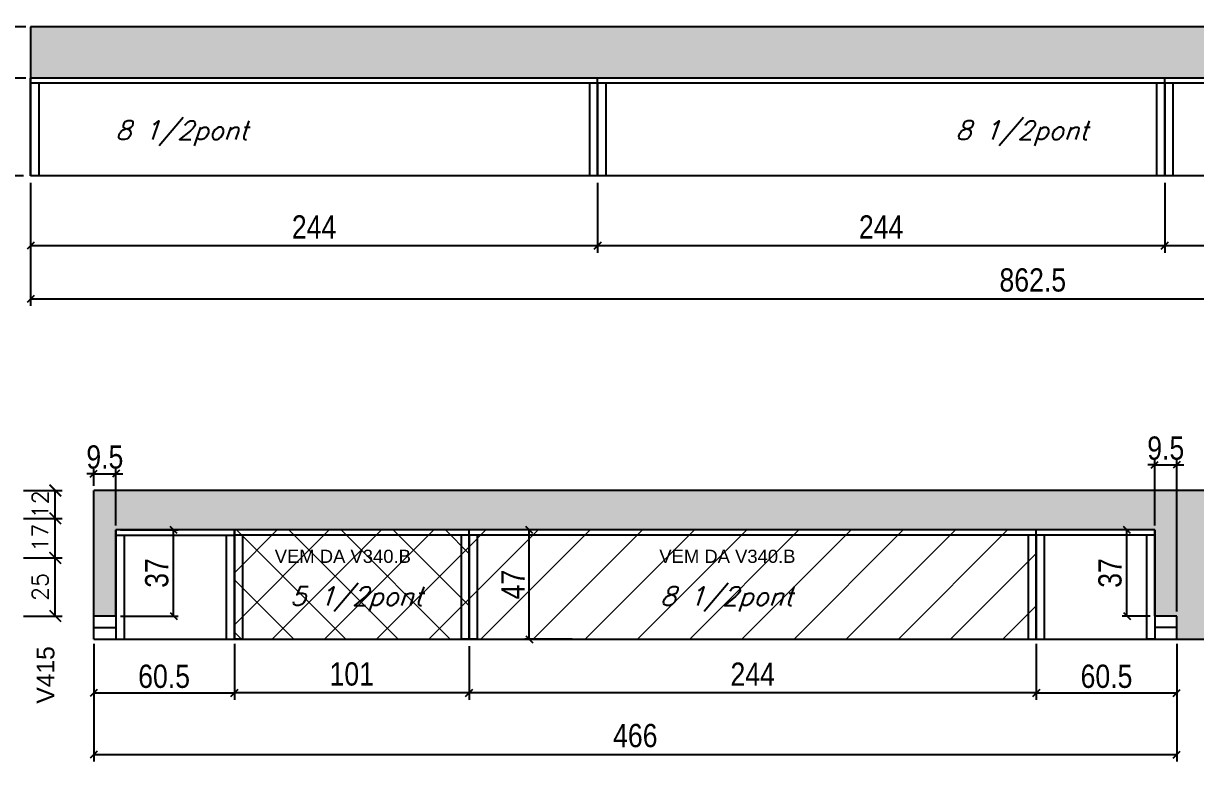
# Model space of a CAD drawing. Extents: x -3394 to 16474, y -5031 to 14397.
# Drawn here: x 9447 to 9951, y 3489 to 3807 of the extents above; entities that cross this region are included whole.
import ezdxf

# ---------------------------------------------------------------- set-up
doc = ezdxf.new("R2010")
doc.units = 0
doc.layers.get('0').update_dxf_attribs({"linetype": 'CONTINUOUS'})
doc.layers.get('Defpoints').update_dxf_attribs({"linetype": 'CONTINUOUS'})
for name, color, linetype in [('COTA', 241, 'CONTINUOUS'), ('NOMENCLATURA', 7, 'CONTINUOUS'), ('Painéis', 200, 'CONTINUOUS'), ('SARR_2.2x10', 60, 'CONTINUOUS'), ('SARR_2.2x7', 40, 'CONTINUOUS'), ('SARR_3.5x7', 81, 'CONTINUOUS'), ('texto', 7, 'CONTINUOUS')]:
    doc.layers.add(name, color=color, linetype=linetype)
doc.layers.add('Hachura', color=251, linetype='CONTINUOUS', lineweight=9)
doc.layers.add('REAPROVEITAMENTO', color=251, linetype='CONTINUOUS', lineweight=9)
doc.styles.add('ARIAL', font='arial.ttf')
doc.styles.add('COTA TECNICA', font='techl___.ttf', dxfattribs={"height": 10})
doc.styles.add('ROMANS', font='romans.shx')
doc.dimstyles.new('Cota Paínel', dxfattribs={"dimtxt": 7, "dimasz": 5, "dimexe": 3, "dimexo": 3, "dimgap": 3, "dimtad": 1, "dimdec": 1, "dimzin": 12, "dimdsep": 46, "dimtxsty": 'ROMANS', "dimblk": 'ARCHTICK', "dimcen": 0, "dimclrd": 4, "dimclre": 4, "dimclrt": 1, "dimadec": 1, "dimazin": 3, "dimtfac": 1, "dimtdec": 1, "dimtmove": 0, "dimatfit": 3, "dimldrblk": 'OBLIQUE', "dimfxl": 1, "dimtolj": 1, "dimtzin": 12, "dimarcsym": 0})
doc.dimstyles.new('PAINEL', dxfattribs={"dimtxt": 10, "dimasz": 3, "dimexe": 3, "dimexo": 3, "dimgap": 3, "dimtad": 1, "dimdec": 1, "dimzin": 12, "dimdsep": 46, "dimtxsty": 'COTA TECNICA', "dimblk1": 'OBLIQUE', "dimblk2": 'OBLIQUE', "dimsah": 1, "dimcen": 0.9, "dimclrd": 4, "dimclre": 4, "dimclrt": 240, "dimadec": 1, "dimazin": 3, "dimtfac": 1, "dimtdec": 1, "dimtmove": 0, "dimatfit": 3, "dimfxl": 1, "dimtolj": 1, "dimtzin": 12, "dimarcsym": 0})

# ---------------------------------------------------------------- blocks, each defined once
blk = doc.blocks.new('_Oblique')
at = {"color": 0, "linetype": 'ByBlock', "lineweight": -2}
blk.add_line((-0.5, -0.5), (0.5, 0.5), dxfattribs=at)
blk = doc.blocks.new('*D820')
at = {"layer": 'COTA', "color": 4, "linetype": 'ByBlock', "lineweight": -2, "transparency": 16777216}
for p, q in [((9446.69, 3783.28), (9437.63, 3783.28)), ((9440.63, 3741.28), (9440.63, 3783.28)), ((9446.69, 3741.28), (9437.63, 3741.28))]:
    blk.add_line(p, q, dxfattribs=at)
at = {"layer": 'Defpoints', "color": 0, "linetype": 'ByBlock', "transparency": 16777216}
for p in [(9440.63, 3783.28), (9449.69, 3783.28), (9449.69, 3741.28)]:
    blk.add_point(p, dxfattribs=at)
at = {"layer": 'COTA', "color": 4, "linetype": 'ByBlock', "lineweight": -2, "transparency": 16777216, "xscale": 3, "yscale": 3, "zscale": 3}
for p, rotation in [((9440.63, 3783.28), 90), ((9440.63, 3741.28), 270)]:
    blk.add_blockref('_Oblique', p, dxfattribs=dict(at, rotation=rotation))
at = {"layer": 'COTA', "color": 240, "linetype": 'ByBlock', "transparency": 16777216, "insert": (9432.56, 3762.28), "char_height": 10, "attachment_point": 5, "rotation": 90, "style": 'COTA TECNICA'}
blk.add_mtext('\\A1;42', dxfattribs=at)
blk = doc.blocks.new('*D822')
at = {"layer": 'COTA', "color": 4, "linetype": 'ByBlock', "lineweight": -2, "transparency": 16777216}
for p, q in [((9937.69, 3738.28), (9937.69, 3708.17)), ((10181.69, 3738.28), (10181.69, 3708.17)), ((10181.69, 3711.17), (9937.69, 3711.17))]:
    blk.add_line(p, q, dxfattribs=at)
at = {"layer": 'Defpoints', "color": 0, "linetype": 'ByBlock', "transparency": 16777216}
for p in [(9937.69, 3741.28), (10181.69, 3741.28), (9937.69, 3711.17)]:
    blk.add_point(p, dxfattribs=at)
at = {"layer": 'COTA', "color": 4, "linetype": 'ByBlock', "lineweight": -2, "transparency": 16777216, "xscale": 3, "yscale": 3, "zscale": 3, "rotation": 180}
blk.add_blockref('_Oblique', (9937.69, 3711.17), dxfattribs=at)
at = {"layer": 'COTA', "color": 4, "linetype": 'ByBlock', "lineweight": -2, "transparency": 16777216, "xscale": 3, "yscale": 3, "zscale": 3}
blk.add_blockref('_Oblique', (10181.69, 3711.17), dxfattribs=at)
at = {"layer": 'COTA', "color": 240, "linetype": 'ByBlock', "transparency": 16777216, "insert": (10059.69, 3719.25), "char_height": 10, "attachment_point": 5, "style": 'COTA TECNICA'}
blk.add_mtext('\\A1;244', dxfattribs=at)
blk = doc.blocks.new('*D823')
at = {"layer": 'COTA', "color": 4, "linetype": 'ByBlock', "lineweight": -2, "transparency": 16777216}
for p, q in [((9449.69, 3738.28), (9449.69, 3685.26)), ((10312.19, 3738.28), (10312.19, 3685.26)), ((10312.19, 3688.26), (9449.69, 3688.26))]:
    blk.add_line(p, q, dxfattribs=at)
at = {"layer": 'Defpoints', "color": 0, "linetype": 'ByBlock', "transparency": 16777216}
for p in [(9449.69, 3741.28), (10312.19, 3741.28), (9449.69, 3688.26)]:
    blk.add_point(p, dxfattribs=at)
at = {"layer": 'COTA', "color": 4, "linetype": 'ByBlock', "lineweight": -2, "transparency": 16777216, "xscale": 3, "yscale": 3, "zscale": 3, "rotation": 180}
blk.add_blockref('_Oblique', (9449.69, 3688.26), dxfattribs=at)
at = {"layer": 'COTA', "color": 4, "linetype": 'ByBlock', "lineweight": -2, "transparency": 16777216, "xscale": 3, "yscale": 3, "zscale": 3}
blk.add_blockref('_Oblique', (10312.19, 3688.26), dxfattribs=at)
at = {"layer": 'COTA', "color": 240, "linetype": 'ByBlock', "transparency": 16777216, "insert": (9880.94, 3696.39), "char_height": 10, "attachment_point": 5, "style": 'COTA TECNICA'}
blk.add_mtext('\\A1;862.5', dxfattribs=at)
blk = doc.blocks.new('*D824')
at = {"layer": 'COTA', "color": 4, "linetype": 'ByBlock', "lineweight": -2, "transparency": 16777216}
for p, q in [((9693.69, 3738.28), (9693.69, 3708.17)), ((9449.69, 3726.03), (9449.69, 3708.17)), ((9693.69, 3711.17), (9449.69, 3711.17))]:
    blk.add_line(p, q, dxfattribs=at)
at = {"layer": 'Defpoints', "color": 0, "linetype": 'ByBlock', "transparency": 16777216}
for p in [(9693.69, 3741.28), (9449.69, 3729.03), (9449.69, 3711.17)]:
    blk.add_point(p, dxfattribs=at)
at = {"layer": 'COTA', "color": 4, "linetype": 'ByBlock', "lineweight": -2, "transparency": 16777216, "xscale": 3, "yscale": 3, "zscale": 3, "rotation": 180}
blk.add_blockref('_Oblique', (9449.69, 3711.17), dxfattribs=at)
at = {"layer": 'COTA', "color": 4, "linetype": 'ByBlock', "lineweight": -2, "transparency": 16777216, "xscale": 3, "yscale": 3, "zscale": 3}
blk.add_blockref('_Oblique', (9693.69, 3711.17), dxfattribs=at)
at = {"layer": 'COTA', "color": 240, "linetype": 'ByBlock', "transparency": 16777216, "insert": (9571.69, 3719.25), "char_height": 10, "attachment_point": 5, "style": 'COTA TECNICA'}
blk.add_mtext('\\A1;244', dxfattribs=at)
blk = doc.blocks.new('*D826')
at = {"layer": 'COTA', "color": 4, "linetype": 'ByBlock', "lineweight": -2, "transparency": 16777216}
for p, q in [((9693.69, 3738.28), (9693.69, 3708.17)), ((9937.69, 3738.28), (9937.69, 3708.17)), ((9937.69, 3711.17), (9693.69, 3711.17))]:
    blk.add_line(p, q, dxfattribs=at)
at = {"layer": 'Defpoints', "color": 0, "linetype": 'ByBlock', "transparency": 16777216}
for p in [(9693.69, 3741.28), (9937.69, 3741.28), (9693.69, 3711.17)]:
    blk.add_point(p, dxfattribs=at)
at = {"layer": 'COTA', "color": 4, "linetype": 'ByBlock', "lineweight": -2, "transparency": 16777216, "xscale": 3, "yscale": 3, "zscale": 3, "rotation": 180}
blk.add_blockref('_Oblique', (9693.69, 3711.17), dxfattribs=at)
at = {"layer": 'COTA', "color": 4, "linetype": 'ByBlock', "lineweight": -2, "transparency": 16777216, "xscale": 3, "yscale": 3, "zscale": 3}
blk.add_blockref('_Oblique', (9937.69, 3711.17), dxfattribs=at)
at = {"layer": 'COTA', "color": 240, "linetype": 'ByBlock', "transparency": 16777216, "insert": (9815.69, 3719.25), "char_height": 10, "attachment_point": 5, "style": 'COTA TECNICA'}
blk.add_mtext('\\A1;244', dxfattribs=at)
blk = doc.blocks.new('*D825')
at = {"layer": 'COTA', "color": 4, "linetype": 'Continuous', "lineweight": -2, "transparency": 16777216}
for p, q in [((9447.69, 3805.28), (9438.63, 3805.28)), ((9440.63, 3783.28), (9440.63, 3805.28)), ((9447.69, 3783.28), (9438.63, 3783.28))]:
    blk.add_line(p, q, dxfattribs=at)
at = {"layer": 'Defpoints', "color": 0, "linetype": 'Continuous', "transparency": 16777216}
for p in [(9440.63, 3805.28), (9449.69, 3805.28), (9449.69, 3783.28)]:
    blk.add_point(p, dxfattribs=at)
at = {"layer": 'COTA', "color": 4, "linetype": 'Continuous', "lineweight": -2, "transparency": 16777216, "xscale": 3, "yscale": 3, "zscale": 3}
for p, rotation in [((9440.63, 3805.28), 90), ((9440.63, 3783.28), 270)]:
    blk.add_blockref('_Oblique', p, dxfattribs=dict(at, rotation=rotation))
at = {"layer": 'COTA', "color": 240, "linetype": 'Continuous', "transparency": 16777216, "insert": (9433.63, 3794.28), "char_height": 10, "attachment_point": 5, "rotation": 90, "style": 'COTA TECNICA'}
blk.add_mtext('\\A1;22', dxfattribs=at)
blk = doc.blocks.new('_ArchTick')
at = {"color": 0, "linetype": 'ByBlock', "const_width": 0.15}
blk.add_lwpolyline([(-0.5, -0.5), (0.5, 0.5)], dxfattribs=at)
blk = doc.blocks.new('*D838')
at = {"layer": 'COTA', "color": 4, "lineweight": -2, "transparency": 16777216}
for p, q in [((9446.62, 3576.91), (9463.34, 3576.91)), ((9460.34, 3551.91), (9460.34, 3576.91)), ((9446.62, 3551.91), (9463.34, 3551.91))]:
    blk.add_line(p, q, dxfattribs=at)
at = {"layer": 'Defpoints', "color": 0, "transparency": 16777216}
for p in [(9443.62, 3576.91), (9460.34, 3576.91), (9443.62, 3551.91)]:
    blk.add_point(p, dxfattribs=at)
at = {"layer": 'COTA', "color": 4, "lineweight": -2, "transparency": 16777216, "xscale": 5, "yscale": 5, "zscale": 5}
for p, rotation in [((9460.34, 3576.91), 90), ((9460.34, 3551.91), 270)]:
    blk.add_blockref('_ArchTick', p, dxfattribs=dict(at, rotation=rotation))
at = {"layer": 'COTA', "color": 1, "transparency": 16777216, "insert": (9453.84, 3564.41), "char_height": 7, "attachment_point": 5, "rotation": 90, "style": 'ROMANS'}
blk.add_mtext('\\A1;25', dxfattribs=at)
blk = doc.blocks.new('*D839')
at = {"layer": 'COTA', "color": 4, "lineweight": -2, "transparency": 16777216}
for p, q in [((9446.62, 3593.91), (9463.34, 3593.91)), ((9460.34, 3576.91), (9460.34, 3593.91)), ((9446.62, 3576.91), (9463.34, 3576.91))]:
    blk.add_line(p, q, dxfattribs=at)
at = {"layer": 'Defpoints', "color": 0, "transparency": 16777216}
for p in [(9443.62, 3593.91), (9460.34, 3593.91), (9443.62, 3576.91)]:
    blk.add_point(p, dxfattribs=at)
at = {"layer": 'COTA', "color": 4, "lineweight": -2, "transparency": 16777216, "xscale": 5, "yscale": 5, "zscale": 5}
for p, rotation in [((9460.34, 3593.91), 90), ((9460.34, 3576.91), 270)]:
    blk.add_blockref('_ArchTick', p, dxfattribs=dict(at, rotation=rotation))
at = {"layer": 'COTA', "color": 1, "transparency": 16777216, "insert": (9453.84, 3585.6), "char_height": 7, "attachment_point": 5, "rotation": 90, "style": 'ROMANS'}
blk.add_mtext('\\A1;17', dxfattribs=at)
blk = doc.blocks.new('*D840')
at = {"layer": 'COTA', "color": 4, "linetype": 'ByBlock', "lineweight": -2, "transparency": 16777216}
for p, q in [((9638.41, 3538.91), (9638.41, 3515.81)), ((9882.41, 3538.91), (9882.41, 3515.81)), ((9882.41, 3518.81), (9638.41, 3518.81))]:
    blk.add_line(p, q, dxfattribs=at)
at = {"layer": 'Defpoints', "color": 0, "linetype": 'ByBlock', "transparency": 16777216}
for p in [(9638.41, 3541.91), (9882.41, 3541.91), (9638.41, 3518.81)]:
    blk.add_point(p, dxfattribs=at)
at = {"layer": 'COTA', "color": 4, "linetype": 'ByBlock', "lineweight": -2, "transparency": 16777216, "xscale": 3, "yscale": 3, "zscale": 3, "rotation": 180}
blk.add_blockref('_Oblique', (9638.41, 3518.81), dxfattribs=at)
at = {"layer": 'COTA', "color": 4, "linetype": 'ByBlock', "lineweight": -2, "transparency": 16777216, "xscale": 3, "yscale": 3, "zscale": 3}
blk.add_blockref('_Oblique', (9882.41, 3518.81), dxfattribs=at)
at = {"layer": 'COTA', "color": 240, "linetype": 'ByBlock', "transparency": 16777216, "insert": (9760.41, 3526.89), "char_height": 10, "attachment_point": 5, "style": 'COTA TECNICA'}
blk.add_mtext('\\A1;244', dxfattribs=at)
blk = doc.blocks.new('*D841')
at = {"layer": 'COTA', "color": 4, "linetype": 'ByBlock', "lineweight": -2, "transparency": 16777216}
for p, q in [((9537.41, 3538.91), (9537.41, 3515.81)), ((9638.41, 3538.91), (9638.41, 3515.81)), ((9638.41, 3518.81), (9537.41, 3518.81))]:
    blk.add_line(p, q, dxfattribs=at)
at = {"layer": 'Defpoints', "color": 0, "linetype": 'ByBlock', "transparency": 16777216}
for p in [(9537.41, 3541.91), (9638.41, 3541.91), (9537.41, 3518.81)]:
    blk.add_point(p, dxfattribs=at)
at = {"layer": 'COTA', "color": 4, "linetype": 'ByBlock', "lineweight": -2, "transparency": 16777216, "xscale": 3, "yscale": 3, "zscale": 3, "rotation": 180}
blk.add_blockref('_Oblique', (9537.41, 3518.81), dxfattribs=at)
at = {"layer": 'COTA', "color": 4, "linetype": 'ByBlock', "lineweight": -2, "transparency": 16777216, "xscale": 3, "yscale": 3, "zscale": 3}
blk.add_blockref('_Oblique', (9638.41, 3518.81), dxfattribs=at)
at = {"layer": 'COTA', "color": 240, "linetype": 'ByBlock', "transparency": 16777216, "insert": (9587.91, 3526.92), "char_height": 10, "attachment_point": 5, "style": 'COTA TECNICA'}
blk.add_mtext('\\A1;101', dxfattribs=at)
blk = doc.blocks.new('*D857')
at = {"layer": 'COTA', "color": 4, "lineweight": -2, "transparency": 16777216}
for p, q in [((9476.91, 3538.91), (9476.91, 3489.31)), ((9942.91, 3538.91), (9942.91, 3489.31)), ((9476.91, 3492.31), (9942.91, 3492.31))]:
    blk.add_line(p, q, dxfattribs=at)
at = {"layer": 'Defpoints', "color": 0, "transparency": 16777216}
for p in [(9476.91, 3541.91), (9942.91, 3541.91), (9942.91, 3492.31)]:
    blk.add_point(p, dxfattribs=at)
at = {"layer": 'COTA', "color": 4, "lineweight": -2, "transparency": 16777216, "xscale": 3, "yscale": 3, "zscale": 3, "rotation": 180}
blk.add_blockref('_Oblique', (9476.91, 3492.31), dxfattribs=at)
at = {"layer": 'COTA', "color": 4, "lineweight": -2, "transparency": 16777216, "xscale": 3, "yscale": 3, "zscale": 3}
blk.add_blockref('_Oblique', (9942.91, 3492.31), dxfattribs=at)
at = {"layer": 'COTA', "color": 240, "transparency": 16777216, "insert": (9709.91, 3500.42), "char_height": 10, "attachment_point": 5, "style": 'COTA TECNICA'}
blk.add_mtext('\\A1;466', dxfattribs=at)
blk = doc.blocks.new('*D835')
at = {"layer": 'COTA', "color": 4, "linetype": 'Continuous', "lineweight": -2, "transparency": 16777216}
for p, q in [((9682.77, 3588.91), (9662.31, 3588.91)), ((9664.31, 3541.91), (9664.31, 3588.91)), ((9682.77, 3541.91), (9662.31, 3541.91))]:
    blk.add_line(p, q, dxfattribs=at)
at = {"layer": 'Defpoints', "color": 0, "linetype": 'Continuous', "transparency": 16777216}
for p in [(9664.31, 3588.91), (9684.77, 3588.91), (9684.77, 3541.91)]:
    blk.add_point(p, dxfattribs=at)
at = {"layer": 'COTA', "color": 4, "linetype": 'Continuous', "lineweight": -2, "transparency": 16777216, "xscale": 3, "yscale": 3, "zscale": 3}
for p, rotation in [((9664.31, 3588.91), 90), ((9664.31, 3541.91), 270)]:
    blk.add_blockref('_Oblique', p, dxfattribs=dict(at, rotation=rotation))
at = {"layer": 'COTA', "color": 240, "linetype": 'Continuous', "transparency": 16777216, "insert": (9657.24, 3565.41), "char_height": 10, "attachment_point": 5, "rotation": 90, "style": 'COTA TECNICA'}
blk.add_mtext('\\A1;47', dxfattribs=at)
blk = doc.blocks.new('*D845')
at = {"layer": 'COTA', "color": 4, "lineweight": -2, "transparency": 16777216}
for p, q in [((9446.62, 3605.91), (9463.34, 3605.91)), ((9460.34, 3593.91), (9460.34, 3605.91)), ((9446.62, 3593.91), (9463.34, 3593.91))]:
    blk.add_line(p, q, dxfattribs=at)
at = {"layer": 'Defpoints', "color": 0, "transparency": 16777216}
for p in [(9443.62, 3605.91), (9460.34, 3605.91), (9443.62, 3593.91)]:
    blk.add_point(p, dxfattribs=at)
at = {"layer": 'COTA', "color": 4, "lineweight": -2, "transparency": 16777216, "xscale": 5, "yscale": 5, "zscale": 5}
for p, rotation in [((9460.34, 3605.91), 90), ((9460.34, 3593.91), 270)]:
    blk.add_blockref('_ArchTick', p, dxfattribs=dict(at, rotation=rotation))
at = {"layer": 'COTA', "color": 1, "transparency": 16777216, "insert": (9453.84, 3599.91), "char_height": 7, "attachment_point": 5, "rotation": 90, "style": 'ROMANS'}
blk.add_mtext('\\A1;12', dxfattribs=at)
blk = doc.blocks.new('*D847')
at = {"layer": 'COTA', "color": 4, "linetype": 'Continuous', "lineweight": -2, "transparency": 16777216}
for p, q in [((9933.41, 3616.93), (9930.41, 3616.93)), ((9933.41, 3590.91), (9933.41, 3618.93)), ((9933.41, 3616.93), (9942.91, 3616.93)), ((9942.91, 3553.91), (9942.91, 3618.93)), ((9942.91, 3616.93), (9945.91, 3616.93))]:
    blk.add_line(p, q, dxfattribs=at)
at = {"layer": 'Defpoints', "color": 0, "linetype": 'Continuous', "transparency": 16777216}
for p in [(9942.91, 3616.93), (9933.41, 3588.91), (9942.91, 3551.91)]:
    blk.add_point(p, dxfattribs=at)
at = {"layer": 'COTA', "color": 4, "linetype": 'Continuous', "lineweight": -2, "transparency": 16777216, "xscale": 3, "yscale": 3, "zscale": 3}
blk.add_blockref('_Oblique', (9933.41, 3616.93), dxfattribs=at)
at = {"layer": 'COTA', "color": 4, "linetype": 'Continuous', "lineweight": -2, "transparency": 16777216, "xscale": 3, "yscale": 3, "zscale": 3, "rotation": 180}
blk.add_blockref('_Oblique', (9942.91, 3616.93), dxfattribs=at)
at = {"layer": 'COTA', "color": 240, "linetype": 'Continuous', "transparency": 16777216, "insert": (9938.16, 3624.07), "char_height": 10, "attachment_point": 5, "style": 'COTA TECNICA'}
blk.add_mtext('\\A1;9.5', dxfattribs=at)
blk = doc.blocks.new('*D853')
at = {"layer": 'COTA', "color": 4, "linetype": 'Continuous', "lineweight": -2, "transparency": 16777216}
for p, q in [((9931.41, 3588.91), (9919.43, 3588.91)), ((9921.43, 3551.91), (9921.43, 3588.91)), ((9931.41, 3551.91), (9919.43, 3551.91))]:
    blk.add_line(p, q, dxfattribs=at)
at = {"layer": 'Defpoints', "color": 0, "linetype": 'Continuous', "transparency": 16777216}
for p in [(9921.43, 3588.91), (9933.41, 3588.91), (9933.41, 3551.91)]:
    blk.add_point(p, dxfattribs=at)
at = {"layer": 'COTA', "color": 4, "linetype": 'Continuous', "lineweight": -2, "transparency": 16777216, "xscale": 3, "yscale": 3, "zscale": 3}
for p, rotation in [((9921.43, 3588.91), 90), ((9921.43, 3551.91), 270)]:
    blk.add_blockref('_Oblique', p, dxfattribs=dict(at, rotation=rotation))
at = {"layer": 'COTA', "color": 240, "linetype": 'Continuous', "transparency": 16777216, "insert": (9914.21, 3570.41), "char_height": 10, "attachment_point": 5, "rotation": 90, "style": 'COTA TECNICA'}
blk.add_mtext('\\A1;37', dxfattribs=at)
blk = doc.blocks.new('*D855')
at = {"layer": 'COTA', "color": 4, "linetype": 'Continuous', "lineweight": -2, "transparency": 16777216}
for p, q in [((9882.41, 3539.91), (9882.41, 3516.81)), ((9942.91, 3539.91), (9942.91, 3516.81)), ((9882.41, 3518.81), (9942.91, 3518.81))]:
    blk.add_line(p, q, dxfattribs=at)
at = {"layer": 'Defpoints', "color": 0, "linetype": 'Continuous', "transparency": 16777216}
for p in [(9882.41, 3541.91), (9942.91, 3541.91), (9942.91, 3518.81)]:
    blk.add_point(p, dxfattribs=at)
at = {"layer": 'COTA', "color": 4, "linetype": 'Continuous', "lineweight": -2, "transparency": 16777216, "xscale": 3, "yscale": 3, "zscale": 3, "rotation": 180}
blk.add_blockref('_Oblique', (9882.41, 3518.81), dxfattribs=at)
at = {"layer": 'COTA', "color": 4, "linetype": 'Continuous', "lineweight": -2, "transparency": 16777216, "xscale": 3, "yscale": 3, "zscale": 3}
blk.add_blockref('_Oblique', (9942.91, 3518.81), dxfattribs=at)
at = {"layer": 'COTA', "color": 240, "linetype": 'Continuous', "transparency": 16777216, "insert": (9912.66, 3525.92), "char_height": 10, "attachment_point": 5, "style": 'COTA TECNICA'}
blk.add_mtext('\\A1;60.5', dxfattribs=at)
blk = doc.blocks.new('*D873')
at = {"layer": 'COTA', "color": 4, "linetype": 'Continuous', "lineweight": -2, "transparency": 16777216}
for p, q in [((9476.91, 3539.91), (9476.91, 3516.81)), ((9537.41, 3539.91), (9537.41, 3516.81)), ((9476.91, 3518.81), (9537.41, 3518.81))]:
    blk.add_line(p, q, dxfattribs=at)
at = {"layer": 'Defpoints', "color": 0, "linetype": 'Continuous', "transparency": 16777216}
for p in [(9476.91, 3541.91), (9537.41, 3541.91), (9537.41, 3518.81)]:
    blk.add_point(p, dxfattribs=at)
at = {"layer": 'COTA', "color": 4, "linetype": 'Continuous', "lineweight": -2, "transparency": 16777216, "xscale": 3, "yscale": 3, "zscale": 3, "rotation": 180}
blk.add_blockref('_Oblique', (9476.91, 3518.81), dxfattribs=at)
at = {"layer": 'COTA', "color": 4, "linetype": 'Continuous', "lineweight": -2, "transparency": 16777216, "xscale": 3, "yscale": 3, "zscale": 3}
blk.add_blockref('_Oblique', (9537.41, 3518.81), dxfattribs=at)
at = {"layer": 'COTA', "color": 240, "linetype": 'Continuous', "transparency": 16777216, "insert": (9507.16, 3525.92), "char_height": 10, "attachment_point": 5, "style": 'COTA TECNICA'}
blk.add_mtext('\\A1;60.5', dxfattribs=at)
blk = doc.blocks.new('*D879')
at = {"layer": 'COTA', "color": 4, "linetype": 'Continuous', "lineweight": -2, "transparency": 16777216}
for p, q in [((9476.91, 3613.11), (9473.91, 3613.11)), ((9476.91, 3607.91), (9476.91, 3615.11)), ((9476.91, 3613.11), (9486.41, 3613.11)), ((9486.41, 3590.91), (9486.41, 3615.11)), ((9486.41, 3613.11), (9489.41, 3613.11))]:
    blk.add_line(p, q, dxfattribs=at)
at = {"layer": 'Defpoints', "color": 0, "linetype": 'Continuous', "transparency": 16777216}
for p in [(9486.41, 3613.11), (9476.91, 3605.91), (9486.41, 3588.91)]:
    blk.add_point(p, dxfattribs=at)
at = {"layer": 'COTA', "color": 4, "linetype": 'Continuous', "lineweight": -2, "transparency": 16777216, "xscale": 3, "yscale": 3, "zscale": 3}
blk.add_blockref('_Oblique', (9476.91, 3613.11), dxfattribs=at)
at = {"layer": 'COTA', "color": 4, "linetype": 'Continuous', "lineweight": -2, "transparency": 16777216, "xscale": 3, "yscale": 3, "zscale": 3, "rotation": 180}
blk.add_blockref('_Oblique', (9486.41, 3613.11), dxfattribs=at)
at = {"layer": 'COTA', "color": 240, "linetype": 'Continuous', "transparency": 16777216, "insert": (9481.66, 3620.25), "char_height": 10, "attachment_point": 5, "style": 'COTA TECNICA'}
blk.add_mtext('\\A1;9.5', dxfattribs=at)
blk = doc.blocks.new('*D880')
at = {"layer": 'COTA', "color": 4, "linetype": 'Continuous', "lineweight": -2, "transparency": 16777216}
for p, q in [((9488.41, 3588.91), (9513.26, 3588.91)), ((9511.26, 3551.91), (9511.26, 3588.91)), ((9488.41, 3551.91), (9513.26, 3551.91))]:
    blk.add_line(p, q, dxfattribs=at)
at = {"layer": 'Defpoints', "color": 0, "linetype": 'Continuous', "transparency": 16777216}
for p in [(9486.41, 3588.91), (9511.26, 3588.91), (9486.41, 3551.91)]:
    blk.add_point(p, dxfattribs=at)
at = {"layer": 'COTA', "color": 4, "linetype": 'Continuous', "lineweight": -2, "transparency": 16777216, "xscale": 3, "yscale": 3, "zscale": 3}
for p, rotation in [((9511.26, 3588.91), 90), ((9511.26, 3551.91), 270)]:
    blk.add_blockref('_Oblique', p, dxfattribs=dict(at, rotation=rotation))
at = {"layer": 'COTA', "color": 240, "linetype": 'Continuous', "transparency": 16777216, "insert": (9504.04, 3570.41), "char_height": 10, "attachment_point": 5, "rotation": 90, "style": 'COTA TECNICA'}
blk.add_mtext('\\A1;37', dxfattribs=at)

msp = doc.modelspace()

# ---------------------------------------------------------------- hatches: boundary and pattern name
at = {"layer": 'COTA', "linetype": 'Continuous'}
h = msp.add_hatch(dxfattribs=at)
h.set_pattern_fill('AR-CONC', color=256, scale=0.05)
h.set_pattern_definition([(50, (3409.8425, 89.045), (9.1092334, -0.796954), [0.9525, -10.4775]), (355, (3409.8425, 89.045), (-1.762171, 9.552842), [0.762, -8.382029]), (100.45144, (3410.602, 88.9785), (7.347062, 8.755888), [0.8095, -8.904512]), (46.1842, (3409.842, 91.585), (13.553952, -2.102116), [1.42875, -15.71625]), (96.63556, (3410.972, 91.41), (11.870207, 12.371306), [1.21425, -13.35678]), (351.18415, (3409.842, 91.585), (11.870207, 12.371306), [1.142998, -12.572987]), (21, (3411.1125, 90.95), (7.5807196, -5.11326), [0.9525, -10.4775]), (326, (3411.1125, 90.95), (3.090101, 9.209398), [0.762, -8.382]), (71.45144, (3411.744, 90.524), (10.670821, 4.096138), [0.8095, -8.904497]), (37.5, (3409.8425, 89.045), (0.1544302, 4.227752), [0, -8.2804, 0, -8.509, 0, -8.41375]), (7.5, (3409.8425, 89.045), (3.340983, 5.0090287), [0, -4.8514, 0, -8.0899, 0, -3.20675]), (327.5, (3407.0104, 89.045), (6.7795298, -0.2864372), [0, -3.175, 0, -9.906, 0, -13.1445]), (317.5, (3405.7404, 89.045), (7.406459, 1.2713246), [0, -4.1275, 0, -6.5786, 0, -9.3345])])
h.paths.add_polyline_path([(9449.69, 3805.28), (9449.69, 3783.28), (10312.19, 3783.28), (10312.19, 3805.28)])
h = msp.add_hatch(dxfattribs=at)
h.set_pattern_fill('AR-CONC', color=256, scale=0.05)
h.set_pattern_definition([(50, (1585, 0), (9.1092334, -0.796954), [0.9525, -10.4775]), (355, (1585, 0), (-1.762171, 9.552842), [0.762, -8.382029]), (100.45144, (1585.759, -0.066), (7.347062, 8.755888), [0.8095, -8.904512]), (46.1842, (1585, 2.54), (13.553952, -2.102116), [1.42875, -15.71625]), (96.63556, (1586.13, 2.365), (11.870207, 12.371306), [1.214251, -13.35678]), (351.18415, (1585, 2.54), (11.870207, 12.371306), [1.142998, -12.572987]), (21, (1586.27, 1.905), (7.5807196, -5.11326), [0.9525, -10.4775]), (326, (1586.27, 1.905), (3.090101, 9.209398), [0.762, -8.382]), (71.45144, (1586.902, 1.479), (10.670821, 4.0961384), [0.8095, -8.904497]), (37.5, (1585, 0), (0.1544302, 4.2277519), [0, -8.2804, 0, -8.509, 0, -8.41375]), (7.5, (1585, 0), (3.3409831, 5.0090287), [0, -4.8514, 0, -8.0899, 0, -3.20675]), (327.5, (1582.168, 0), (6.7795298, -0.2864372), [0, -3.175, 0, -9.906, 0, -13.1445]), (317.5, (1580.898, 0), (7.406459, 1.2713246), [0, -4.1275, 0, -6.5786, 0, -9.3345])])
h.paths.add_polyline_path([(9971.63, 3551.91), (9981.13, 3551.91), (9981.13, 3588.91), (10376.63, 3588.91), (10427.63, 3588.91), (10427.63, 3551.91), (10437.13, 3551.91), (10437.13, 3605.91), (10376.63, 3605.91), (9476.91, 3605.91), (9476.91, 3551.91), (9486.41, 3551.91), (9486.41, 3588.91), (9933.41, 3588.91), (9933.41, 3551.91), (9942.91, 3551.91), (9942.91, 3541.91), (9971.63, 3541.91)])
at = {"layer": 'Hachura', "linetype": 'ByBlock'}
h = msp.add_hatch(dxfattribs=at)
h.set_pattern_fill('ANSI37', color=256, scale=5)
h.set_pattern_definition([(45, (1577.102, -326.223), (-11.22532, 11.22532), []), (135, (1577.102, -326.223), (-11.22532, -11.22532), [])])
h.paths.add_polyline_path([(9537.41, 3541.91), (9638.41, 3541.91), (9638.41, 3588.91), (9537.41, 3588.91)])
at = {"layer": 'REAPROVEITAMENTO', "linetype": 'Continuous'}
h = msp.add_hatch(dxfattribs=at)
h.set_pattern_fill('ANSI31', color=256, scale=5)
h.set_pattern_definition([(45, (1577.102, -326.223), (-11.22532, 11.22532), [])])
h.paths.add_polyline_path([(9882.41, 3541.91), (9882.41, 3588.91), (9638.41, 3588.91), (9638.41, 3541.91)])

# ---------------------------------------------------------------- linework, layer by layer
at = {"layer": 'COTA', "linetype": 'Continuous'}
for p, q in [((10312.19, 3805.28), (9449.69, 3805.28)), ((9449.69, 3805.28), (9449.69, 3783.28)), ((9476.91, 3551.91), (9476.91, 3605.91)), ((9942.91, 3541.91), (9971.63, 3541.91))]:
    msp.add_line(p, q, dxfattribs=at)
at = {"layer": 'COTA', "linetype": 'ByBlock'}
msp.add_line((10376.63, 3605.91), (9476.91, 3605.91), dxfattribs=at)
at = {"layer": 'Painéis', "linetype": 'ByBlock'}
for p, q in [((10312.19, 3783.28), (9449.69, 3783.28)), ((9449.69, 3741.28), (9449.69, 3783.28)), ((9693.69, 3741.28), (9693.69, 3783.28)), ((9937.69, 3741.28), (9937.69, 3783.28)), ((10312.19, 3741.28), (9449.69, 3741.28)), ((9933.41, 3588.91), (9486.41, 3588.91)), ((9486.41, 3551.91), (9486.41, 3588.91)), ((9537.41, 3541.91), (9537.41, 3588.91)), ((9638.41, 3541.91), (9638.41, 3588.91)), ((9882.41, 3541.91), (9882.41, 3588.91)), ((9933.41, 3551.91), (9933.41, 3588.91)), ((9476.91, 3541.91), (9476.91, 3551.91)), ((9486.41, 3551.91), (9476.91, 3551.91)), ((9942.91, 3551.91), (9933.41, 3551.91)), ((9942.91, 3541.91), (9942.91, 3551.91)), ((9476.91, 3541.91), (9942.91, 3541.91))]:
    msp.add_line(p, q, dxfattribs=at)
at = {"layer": 'SARR_2.2x10', "linetype": 'Continuous'}
for p, q in [((9476.91, 3546.91), (9486.41, 3546.91)), ((9942.91, 3546.91), (9933.41, 3546.91))]:
    msp.add_line(p, q, dxfattribs=at)
at = {"layer": 'SARR_2.2x7', "linetype": 'Continuous'}
for p, q in [((9693.69, 3781.08), (9449.69, 3781.08)), ((9937.69, 3781.08), (9693.69, 3781.08)), ((10181.69, 3781.08), (9937.69, 3781.08)), ((9486.41, 3586.71), (9537.41, 3586.71)), ((9638.41, 3586.71), (9537.41, 3586.71)), ((9882.41, 3586.71), (9638.41, 3586.71)), ((9933.41, 3586.71), (9882.41, 3586.71))]:
    msp.add_line(p, q, dxfattribs=at)
at = {"layer": 'SARR_3.5x7'}
for p, q in [((9449.69, 3783.28), (9449.69, 3741.28)), ((9453.19, 3781.08), (9453.19, 3741.28)), ((9690.19, 3781.08), (9690.19, 3741.28)), ((9693.69, 3781.08), (9693.69, 3741.28)), ((9697.19, 3781.08), (9697.19, 3741.28)), ((9934.19, 3781.08), (9934.19, 3741.28)), ((9937.69, 3781.08), (9937.69, 3741.28)), ((9941.19, 3781.08), (9941.19, 3741.28)), ((9453.19, 3741.28), (9449.69, 3741.28)), ((9693.69, 3741.28), (9690.19, 3741.28)), ((9697.19, 3741.28), (9693.69, 3741.28)), ((9937.69, 3741.28), (9934.19, 3741.28)), ((9941.19, 3741.28), (9937.69, 3741.28)), ((9486.41, 3588.91), (9486.41, 3541.91)), ((9489.91, 3586.71), (9489.91, 3541.91)), ((9533.91, 3586.71), (9533.91, 3541.91)), ((9537.41, 3588.91), (9537.41, 3541.91)), ((9540.91, 3586.71), (9540.91, 3541.91)), ((9634.91, 3586.71), (9634.91, 3541.91)), ((9638.41, 3586.71), (9638.41, 3541.91)), ((9641.91, 3586.71), (9641.91, 3541.91)), ((9878.91, 3586.71), (9878.91, 3541.91)), ((9882.41, 3586.71), (9882.41, 3541.91)), ((9885.91, 3586.71), (9885.91, 3541.91)), ((9929.91, 3586.71), (9929.91, 3541.91)), ((9933.41, 3588.91), (9933.41, 3541.91)), ((9540.91, 3541.91), (9537.41, 3541.91)), ((9638.41, 3541.91), (9634.91, 3541.91)), ((9641.91, 3541.91), (9638.41, 3541.91)), ((9933.41, 3541.91), (9929.91, 3541.91))]:
    msp.add_line(p, q, dxfattribs=at)

# ---------------------------------------------------------------- texts
at = {"layer": 'NOMENCLATURA', "linetype": 'Continuous', "style": 'ARIAL'}
for p in [(9554.76, 3574.76), (9720.24, 3574.76)]:
    msp.add_text('VEM DA V340.B', height=5.6753, dxfattribs=at).set_placement(p)
msp.add_text('V415', height=7.567, rotation=90, dxfattribs=at).set_placement((9459.95, 3514.22))
at = {"layer": 'texto', "color": 2, "char_height": 8, "attachment_point": 5, "style": 'ROMANS'}
for s, insert in [('{\\Q19;\\C256;8 1/2pont}', (9514.69, 3759.5)), ('{\\Q19;\\C256;8 1/2pont}', (9876.19, 3759.5)), ('{\\Q19;\\C256;5 1/2pont}', (9589.93, 3559.13)), ('{\\Q19;\\C256;8 1/2pont}', (9749.15, 3559.13))]:
    msp.add_mtext(s, dxfattribs=dict(at, insert=insert))

# ---------------------------------------------------------------- dimensions: what is measured, and where the dimension line sits
at = {"layer": 'COTA', "linetype": 'Continuous'}
for base, p1, p2, override, picture, middle in [((9440.63, 3805.28), (9449.69, 3783.28), (9449.69, 3805.28), {"dimexe": 2, "dimexo": 2, "dimgap": 2, "dimadec": 8, "dimtix": 1, "dimatfit": 2, "dimldrblk": 'Oblique'}, '*D825', (9433.63, 3794.28)), ((9511.26, 3588.91), (9486.41, 3551.91), (9486.41, 3588.91), {"dimexe": 2, "dimexo": 2, "dimgap": 2, "dimadec": 8, "dimtix": 1, "dimatfit": 2, "dimldrblk": 'Oblique'}, '*D880', (9504.04, 3570.41)), ((9664.31, 3588.91), (9684.77, 3541.91), (9684.77, 3588.91), {"dimexe": 2, "dimexo": 2, "dimgap": 2, "dimadec": 8, "dimtix": 1, "dimtmove": 1, "dimatfit": 2, "dimldrblk": 'Oblique'}, '*D835', (9657.24, 3565.41)), ((9921.43, 3588.91), (9933.41, 3551.91), (9933.41, 3588.91), {"dimexe": 2, "dimexo": 2, "dimgap": 2, "dimadec": 8, "dimtix": 1, "dimatfit": 2, "dimldrblk": 'Oblique'}, '*D853', (9914.21, 3570.41))]:
    dim = msp.add_linear_dim(base=base, p1=p1, p2=p2, angle=90, dimstyle='PAINEL', override=override, dxfattribs=at)
    dim.commit()
    dim.dimension.update_dxf_attribs({"geometry": picture, "text_midpoint": middle})
at = {"layer": 'COTA', "linetype": 'ByBlock'}
for base, p1, p2, angle, picture, middle in [((9440.63, 3783.28), (9449.69, 3741.28), (9449.69, 3783.28), 90, '*D820', (9432.56, 3762.28)), ((9449.69, 3688.26), (10312.19, 3741.28), (9449.69, 3741.28), 180, '*D823', (9880.94, 3696.39)), ((9449.69, 3711.17), (9693.69, 3741.28), (9449.69, 3729.03), 180, '*D824', (9571.69, 3719.25)), ((9693.69, 3711.17), (9937.69, 3741.28), (9693.69, 3741.28), 180, '*D826', (9815.69, 3719.25)), ((9638.41, 3518.81), (9882.41, 3541.91), (9638.41, 3541.91), 180, '*D840', (9760.41, 3526.89))]:
    dim = msp.add_linear_dim(base=base, p1=p1, p2=p2, angle=angle, dimstyle='PAINEL', dxfattribs=at)
    dim.commit()
    dim.dimension.update_dxf_attribs({"geometry": picture, "text_midpoint": middle})
for base, p1, p2, picture, middle in [((9937.69, 3711.17), (10181.69, 3741.28), (9937.69, 3741.28), '*D822', (10059.69, 3719.25)), ((9537.41, 3518.81), (9638.41, 3541.91), (9537.41, 3541.91), '*D841', (9587.91, 3526.92))]:
    dim = msp.add_linear_dim(base=base, p1=p1, p2=p2, angle=180, dimstyle='PAINEL', override={"dimtmove": 1}, dxfattribs=at)
    dim.commit()
    dim.dimension.update_dxf_attribs({"geometry": picture, "text_midpoint": middle})
at = {"layer": 'COTA', "linetype": 'Continuous'}
for base, p1, p2, picture, middle in [((9486.41, 3613.11), (9476.91, 3605.91), (9486.41, 3588.91), '*D879', (9481.66, 3620.25)), ((9942.91, 3616.93), (9933.41, 3588.91), (9942.91, 3551.91), '*D847', (9938.16, 3624.07)), ((9537.41, 3518.81), (9476.91, 3541.91), (9537.41, 3541.91), '*D873', (9507.16, 3525.92)), ((9942.91, 3518.81), (9882.41, 3541.91), (9942.91, 3541.91), '*D855', (9912.66, 3525.92))]:
    dim = msp.add_linear_dim(base=base, p1=p1, p2=p2, dimstyle='PAINEL', override={"dimexe": 2, "dimexo": 2, "dimgap": 2, "dimadec": 8, "dimtix": 1, "dimatfit": 2, "dimldrblk": 'Oblique'}, dxfattribs=at)
    dim.commit()
    dim.dimension.update_dxf_attribs({"geometry": picture, "text_midpoint": middle})
at = {"layer": 'COTA'}
for base, p1, p2, picture, middle in [((9460.34, 3605.91), (9443.62, 3593.91), (9443.62, 3605.91), '*D845', (9460.34, 3599.91)), ((9460.34, 3593.91), (9443.62, 3576.91), (9443.62, 3593.91), '*D839', (9460.34, 3585.6))]:
    dim = msp.add_linear_dim(base=base, p1=p1, p2=p2, angle=90, dimstyle='Cota Paínel', dxfattribs=at)
    dim.commit()
    dim.dimension.update_dxf_attribs({"geometry": picture, "text_midpoint": middle, "dimtype": 160})
dim = msp.add_linear_dim(base=(9460.34, 3576.91), p1=(9443.62, 3551.91), p2=(9443.62, 3576.91), angle=90, dimstyle='Cota Paínel', dxfattribs=at)
dim.commit()
dim.dimension.update_dxf_attribs({"geometry": '*D838', "text_midpoint": (9453.84, 3564.41)})
dim = msp.add_linear_dim(base=(9942.91, 3492.31), p1=(9476.91, 3541.91), p2=(9942.91, 3541.91), dimstyle='PAINEL', dxfattribs=at)
dim.commit()
dim.dimension.update_dxf_attribs({"geometry": '*D857', "text_midpoint": (9709.91, 3500.42)})

doc.saveas('drawing.dxf')
